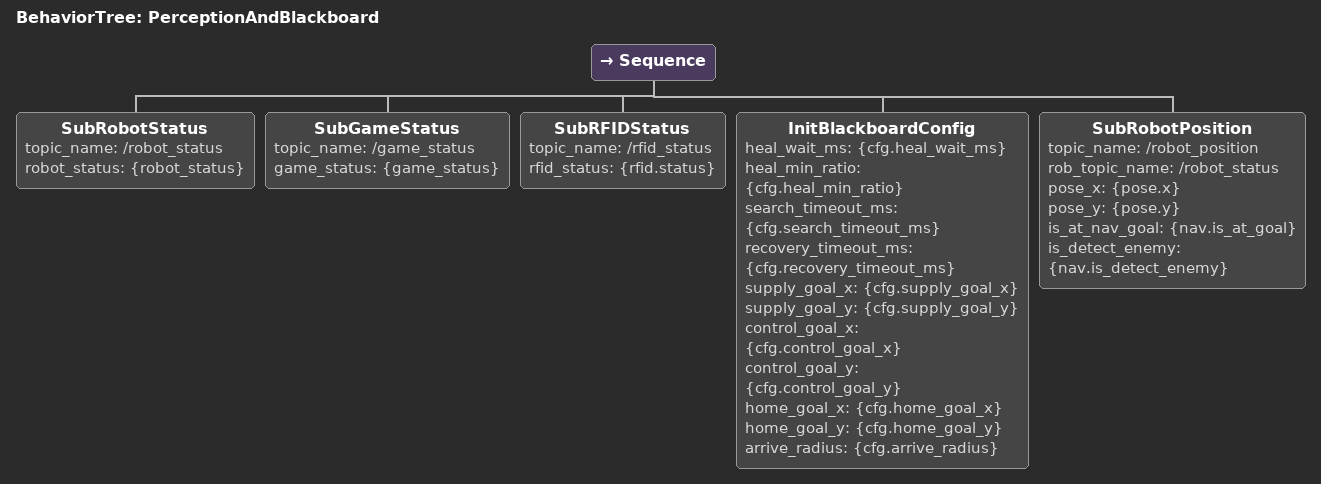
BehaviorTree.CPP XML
<root BTCPP_format="4">
    <BehaviorTree ID="PerceptionAndBlackboard">
        <Sequence>
            <SubRobotStatus topic_name="/robot_status"
                            robot_status="{robot_status}"/>
            <SubGameStatus topic_name="/game_status"
                           game_status="{game_status}"/>
            <SubRFIDStatus topic_name="/rfid_status"
                           rfid_status="{rfid.status}"/>
            <InitBlackboardConfig
                        heal_wait_ms="{cfg.heal_wait_ms}"
                        heal_min_ratio="{cfg.heal_min_ratio}"
                        search_timeout_ms="{cfg.search_timeout_ms}"
                        recovery_timeout_ms="{cfg.recovery_timeout_ms}"
                        supply_goal_x="{cfg.supply_goal_x}"
                        supply_goal_y="{cfg.supply_goal_y}"
                        control_goal_x="{cfg.control_goal_x}"
                        control_goal_y="{cfg.control_goal_y}"
                        home_goal_x="{cfg.home_goal_x}"
                        home_goal_y="{cfg.home_goal_y}"
                        arrive_radius="{cfg.arrive_radius}"/>
            <SubRobotPosition topic_name="/robot_position"
                              rob_topic_name="/robot_status"
                              pose_x="{pose.x}"
                              pose_y="{pose.y}"
                              is_at_nav_goal="{nav.is_at_goal}"
                              is_detect_enemy="{nav.is_detect_enemy}"/>
        </Sequence>
    </BehaviorTree>
</root>
